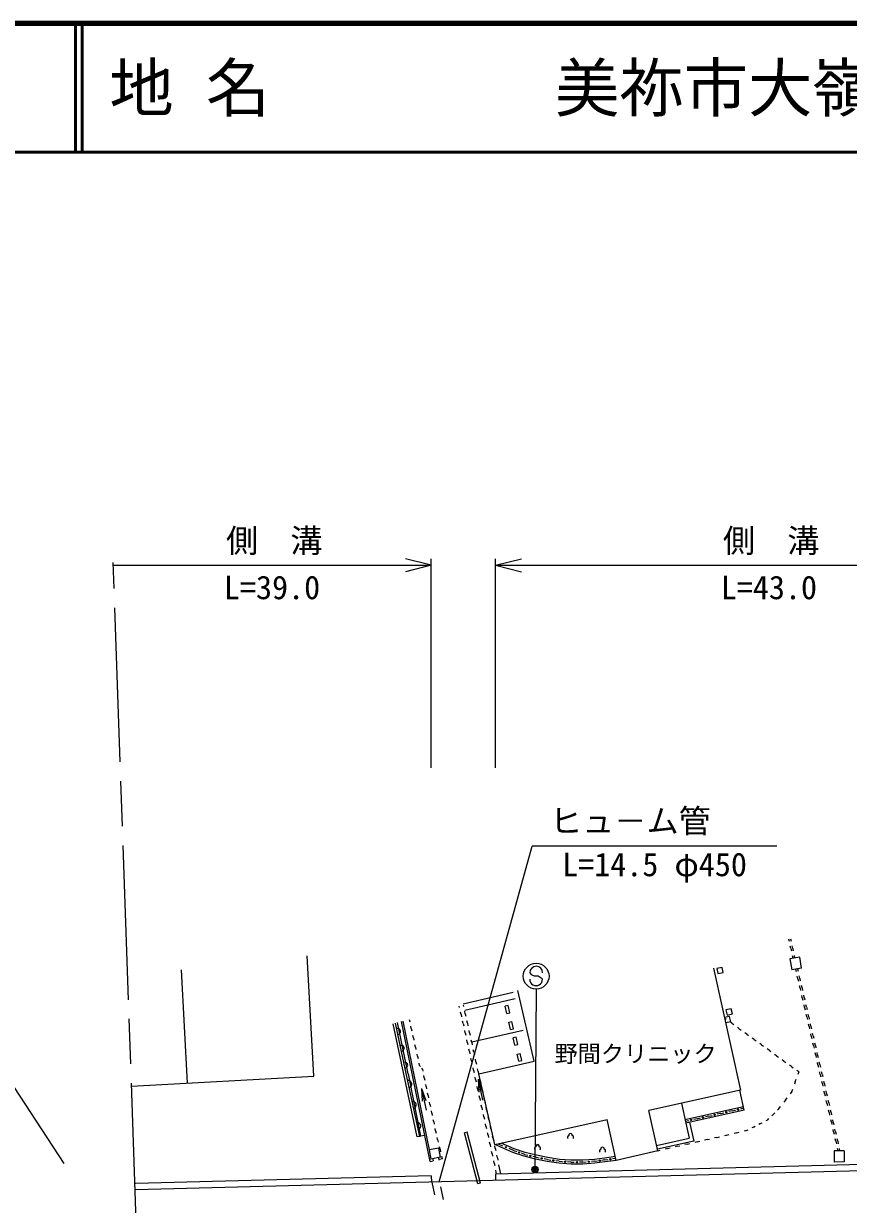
# Model space of a CAD drawing. Units: millimetres, scale not verified. Extents: x 40000 to 680000, y 20000 to 380000.
# Drawn here: x 363711 to 427820, y 288174 to 380000 of the extents above; entities that cross this region are included whole.
import ezdxf
from ezdxf.enums import TextEntityAlignment as Align

# ---------------------------------------------------------------- set-up
doc = ezdxf.new("R2010")
doc.units = ezdxf.units.MM
doc.header["$LTSCALE"] = 1000
doc.header["$PDMODE"] = 32
doc.header["$PDSIZE"] = 500
doc.linetypes.add('CHAIN', pattern=[18.5, 12, -1.5, 3.5, -1.5])
doc.layers.add('作業ﾚｲﾔ1', color=7, linetype='Continuous', lineweight=25)
doc.styles.add('ＭＳ ゴシック', font='')
doc.styles.get('ＭＳ ゴシック').set_extended_font_data('MS Gothic')

msp = doc.modelspace()

# ---------------------------------------------------------------- linework, layer by layer
at = {"layer": '作業ﾚｲﾔ1', "lineweight": 140}
msp.add_line((680000, 380000), (40000, 380000), dxfattribs=at)
at = {"layer": '作業ﾚｲﾔ1', "lineweight": 50}
for p, q in [((367750, 380000), (367750, 370000)), ((368250, 380000), (368250, 370000)), ((40000, 370000), (680000, 370000))]:
    msp.add_line(p, q, dxfattribs=at)
at = {"layer": '作業ﾚｲﾔ1', "linetype": 'CHAIN', "lineweight": 13}
for p, q in [((372501, 285604), (370679, 338086)), ((366875, 291363), (347029, 321588))]:
    msp.add_line(p, q, dxfattribs=at)
at = {"layer": '作業ﾚｲﾔ1', "lineweight": 13}
for p, q in [((395390, 337876), (393390, 338376)), ((395390, 322135), (395390, 338376)), ((400402, 322135), (400402, 338376)), ((400402, 337876), (402402, 338376)), ((370686, 337876), (395390, 337876)), ((395390, 337876), (393390, 337376)), ((400402, 337876), (443387, 337876)), ((400402, 337876), (402402, 337376)), ((396009, 289919), (403253, 316027)), ((422253, 316027), (403253, 316027))]:
    msp.add_line(p, q, dxfattribs=at)
at = {"layer": '作業ﾚｲﾔ1'}
for p, q in [((423172, 308824), (423216, 308636)), ((423326, 308825), (423369, 308640)), ((423347, 308072), (423303, 308260)), ((423347, 308072), (423391, 307884)), ((423498, 308085), (423455, 308270)), ((423498, 308085), (423541, 307900)), ((386274, 298138), (385762, 307503)), ((424038, 307410), (423279, 307276)), ((423279, 307276), (423430, 306420)), ((423523, 307319), (423479, 307507)), ((423670, 307345), (423627, 307530)), ((424188, 306553), (424038, 307410)), ((376457, 297600), (375974, 306421)), ((403053, 306192), (403159, 306056)), ((403159, 306056), (403404, 305944)), ((403404, 305944), (403705, 305942)), ((403705, 305942), (403950, 305802)), ((403950, 305802), (404049, 305684)), ((417328, 306555), (419434, 297063)), ((418006, 306602), (417593, 306525)), ((417593, 306525), (417666, 306132)), ((417666, 306132), (418079, 306209)), ((418079, 306209), (418006, 306602)), ((424188, 306553), (423430, 306420)), ((423720, 306471), (423764, 306285)), ((423894, 305727), (423850, 305913)), ((423868, 306497), (423912, 306310)), ((424042, 305751), (423999, 305938)), ((403462, 290893), (403578, 304921)), ((423894, 305727), (423937, 305541)), ((424067, 304983), (424024, 305169)), ((424042, 305751), (424085, 305565)), ((424067, 304983), (424111, 304797)), ((424216, 305006), (424172, 305193)), ((424216, 305006), (424259, 304820)), ((401775, 304652), (397878, 303748)), ((401916, 304155), (398018, 303250)), ((403385, 299305), (402137, 304803)), ((424241, 304239), (424197, 304425)), ((424241, 304239), (424284, 304053)), ((424390, 304261), (424346, 304447)), ((424390, 304261), (424433, 304075)), ((397596, 303495), (397575, 303592)), ((397717, 302952), (397677, 303133)), ((397920, 303561), (397894, 303677)), ((398044, 303001), (398003, 303188)), ((401375, 303652), (401141, 303598)), ((401274, 303024), (401141, 303598)), ((401274, 303024), (401508, 303078)), ((401508, 303078), (401375, 303652)), ((418717, 303383), (418307, 303291)), ((418307, 303291), (418397, 302891)), ((418807, 302983), (418717, 303383)), ((424414, 303495), (424371, 303681)), ((424414, 303495), (424457, 303309)), ((424563, 303516), (424520, 303702)), ((424563, 303516), (424607, 303329)), ((393263, 298304), (392427, 302226)), ((393458, 298346), (392623, 302267)), ((393603, 298321), (392778, 302319)), ((395320, 291502), (393096, 302403)), ((393193, 302429), (395242, 292408)), ((393681, 302559), (393722, 302379)), ((397717, 302952), (397757, 302771)), ((397878, 302229), (397838, 302410)), ((397878, 302229), (397918, 302048)), ((398044, 303001), (398086, 302814)), ((398210, 302254), (398169, 302441)), ((398210, 302254), (398252, 302068)), ((401434, 302334), (401667, 302388)), ((401563, 301776), (401434, 302334)), ((401797, 301830), (401667, 302388)), ((418580, 302795), (418182, 302707)), ((418188, 302680), (418332, 302575)), ((418674, 302368), (418276, 302280)), ((418397, 302891), (418807, 302983)), ((418674, 302368), (418580, 302795)), ((418765, 302260), (418621, 302365)), ((418765, 302260), (418910, 302155)), ((424588, 302751), (424544, 302937)), ((424588, 302751), (424631, 302565)), ((424737, 302770), (424694, 302957)), ((424761, 302007), (424718, 302193)), ((424737, 302770), (424780, 302584)), ((424911, 302025), (424867, 302211)), ((393844, 301841), (393803, 302021)), ((393844, 301841), (393885, 301662)), ((394007, 301124), (393966, 301303)), ((398039, 301505), (397999, 301686)), ((398039, 301505), (398079, 301324)), ((398376, 301508), (398335, 301694)), ((398376, 301508), (398418, 301321)), ((402546, 301684), (398554, 300780)), ((401563, 301776), (401797, 301830)), ((419343, 301839), (419199, 301944)), ((419343, 301839), (419488, 301734)), ((419921, 301418), (419776, 301523)), ((419921, 301418), (420065, 301313)), ((424761, 302007), (424804, 301821)), ((424934, 301263), (424891, 301449)), ((424911, 302025), (424954, 301839)), ((424934, 301263), (424978, 301076)), ((425084, 301280), (425041, 301466)), ((425084, 301280), (425128, 301093)), ((394007, 301124), (394048, 300945)), ((394170, 300407), (394129, 300586)), ((394170, 300407), (394210, 300228)), ((398200, 300782), (398159, 300962)), ((398200, 300782), (398240, 300601)), ((398542, 300761), (398501, 300948)), ((398542, 300761), (398584, 300574)), ((402006, 301181), (401772, 301127)), ((401905, 300553), (401772, 301127)), ((401905, 300553), (402139, 300607)), ((402139, 300607), (402006, 301181)), ((420499, 300998), (420354, 301103)), ((420499, 300998), (420643, 300892)), ((421076, 300577), (420932, 300682)), ((421076, 300577), (421221, 300472)), ((425108, 300518), (425065, 300704)), ((425108, 300518), (425151, 300332)), ((425258, 300534), (425215, 300721)), ((425258, 300534), (425302, 300348)), ((394332, 299690), (394292, 299869)), ((394332, 299690), (394373, 299511)), ((398361, 300058), (398320, 300239)), ((398361, 300058), (398401, 299877)), ((398521, 299334), (398481, 299515)), ((398708, 300015), (398667, 300201)), ((398708, 300015), (398750, 299828)), ((398874, 299268), (398833, 299455)), ((402065, 299863), (402298, 299917)), ((402194, 299305), (402065, 299863)), ((402194, 299305), (402427, 299359)), ((402427, 299359), (402298, 299917)), ((421654, 300156), (421510, 300261)), ((421654, 300156), (421799, 300051)), ((422232, 299735), (422087, 299841)), ((422232, 299735), (422376, 299630)), ((422810, 299315), (422665, 299420)), ((425281, 299774), (425238, 299960)), ((425281, 299774), (425325, 299588)), ((425432, 299789), (425388, 299975)), ((425432, 299789), (425475, 299603)), ((394495, 298973), (394455, 299152)), ((394495, 298973), (394549, 298905)), ((394709, 298702), (394656, 298770)), ((394709, 298702), (394746, 298530)), ((398521, 299334), (398562, 299153)), ((398682, 298611), (398642, 298792)), ((398682, 298611), (398722, 298430)), ((398874, 299268), (398916, 299081)), ((399040, 298521), (398999, 298708)), ((399040, 298521), (399082, 298335)), ((399094, 298331), (403385, 299305)), ((422810, 299315), (422954, 299209)), ((423387, 298894), (423243, 298999)), ((423387, 298894), (423532, 298789)), ((423965, 298473), (423821, 298578)), ((423965, 298473), (423898, 298283)), ((425455, 299030), (425411, 299216)), ((425455, 299030), (425498, 298844)), ((425606, 299044), (425562, 299230)), ((425628, 298286), (425585, 298472)), ((425606, 299044), (425649, 298858)), ((425779, 298299), (425736, 298485)), ((372093, 297362), (386274, 298138)), ((394312, 293420), (393263, 298304)), ((394508, 293462), (393458, 298346)), ((393603, 298321), (394554, 293472)), ((394856, 298016), (394819, 298187)), ((394856, 298016), (394893, 297844)), ((398843, 297887), (398803, 298068)), ((398843, 297887), (398883, 297706)), ((399045, 297906), (399387, 296955)), ((399045, 297906), (399092, 296896)), ((399045, 297906), (399369, 296273)), ((400343, 292833), (399094, 298331)), ((399206, 297775), (399165, 297961)), ((399206, 297775), (399248, 297588)), ((423696, 297712), (423629, 297521)), ((423696, 297712), (423764, 297902)), ((425628, 298286), (425672, 298100)), ((425802, 297542), (425758, 297728)), ((425779, 298299), (425823, 298112)), ((425802, 297542), (425845, 297356)), ((425953, 297553), (425910, 297740)), ((425953, 297553), (425997, 297367)), ((394632, 297198), (394985, 296251)), ((394632, 297198), (394692, 296189)), ((394632, 297198), (394992, 295492)), ((395003, 297329), (394966, 297501)), ((395003, 297329), (395039, 297158)), ((395150, 296643), (395113, 296814)), ((395150, 296643), (395186, 296471)), ((399004, 297164), (398964, 297345)), ((399004, 297164), (399044, 296983)), ((399165, 296440), (399125, 296621)), ((399372, 297028), (399331, 297215)), ((399372, 297028), (399414, 296841)), ((419434, 297063), (412308, 295482)), ((419727, 295499), (419382, 297052)), ((423427, 296950), (423302, 296784)), ((423427, 296950), (423495, 297141)), ((425975, 296798), (425932, 296984)), ((425975, 296798), (426019, 296612)), ((426127, 296808), (426083, 296994)), ((426127, 296808), (426170, 296622)), ((395296, 295956), (395260, 296128)), ((395296, 295956), (395333, 295785)), ((399165, 296440), (399205, 296259)), ((399326, 295716), (399286, 295897)), ((399326, 295716), (399366, 295536)), ((399538, 296282), (399497, 296468)), ((399538, 296282), (399580, 296095)), ((399704, 295535), (399663, 295722)), ((414837, 296043), (415181, 294490)), ((415116, 294783), (419662, 295792)), ((422423, 295616), (422549, 295783)), ((422925, 296283), (422800, 296116)), ((422925, 296283), (423051, 296450)), ((426149, 296054), (426105, 296240)), ((426149, 296054), (426192, 295868)), ((426301, 296063), (426257, 296249)), ((426301, 296063), (426344, 295876)), ((395443, 295270), (395406, 295442)), ((395443, 295270), (395480, 295098)), ((399487, 294993), (399446, 295174)), ((399487, 294993), (399527, 294812)), ((399704, 295535), (399746, 295348)), ((399870, 294788), (399829, 294975)), ((399870, 294788), (399912, 294602)), ((400343, 292833), (409071, 294770)), ((409776, 291598), (409071, 294770)), ((413004, 292344), (412308, 295482)), ((419727, 295499), (415181, 294490)), ((416058, 294838), (415798, 294781)), ((416058, 294838), (416318, 294896)), ((416967, 295040), (416707, 294982)), ((416967, 295040), (417227, 295098)), ((417876, 295242), (417616, 295184)), ((417876, 295242), (418136, 295300)), ((418785, 295444), (418526, 295386)), ((418785, 295444), (419045, 295501)), ((419695, 295645), (419435, 295588)), ((421537, 294736), (421648, 294846)), ((421980, 295176), (421869, 295066)), ((421980, 295176), (422091, 295286)), ((422423, 295616), (422312, 295506)), ((426322, 295310), (426279, 295496)), ((426322, 295310), (426365, 295124)), ((426474, 295317), (426431, 295504)), ((426474, 295317), (426518, 295131)), ((395590, 294584), (395553, 294755)), ((395590, 294584), (395627, 294412)), ((395737, 293897), (395700, 294069)), ((395737, 293897), (395773, 293725)), ((399647, 294269), (399607, 294450)), ((399647, 294269), (399688, 294088)), ((400036, 294042), (399995, 294228)), ((400036, 294042), (400078, 293855)), ((415149, 294637), (415409, 294694)), ((415181, 294490), (415441, 293318)), ((415474, 294555), (415799, 293090)), ((419906, 293910), (419714, 293866)), ((419906, 293910), (420042, 293978)), ((420450, 294185), (420314, 294116)), ((420450, 294185), (420586, 294254)), ((420993, 294460), (420857, 294392)), ((420993, 294460), (421129, 294529)), ((421537, 294736), (421401, 294667)), ((426496, 294566), (426452, 294752)), ((426496, 294566), (426539, 294380)), ((426648, 294572), (426605, 294758)), ((426669, 293822), (426626, 294008)), ((426648, 294572), (426692, 294386)), ((426822, 293827), (426778, 294013)), ((394508, 293462), (394312, 293420)), ((394554, 293472), (394508, 293462)), ((394904, 293543), (394554, 293472)), ((395884, 293211), (395847, 293382)), ((395884, 293211), (395933, 293023)), ((398182, 293801), (397989, 293750)), ((399027, 289774), (397989, 293750)), ((399220, 289825), (398182, 293801)), ((399808, 293546), (399768, 293727)), ((399808, 293546), (399849, 293365)), ((399969, 292822), (399929, 293003)), ((400202, 293295), (400161, 293482)), ((400202, 293295), (400244, 293108)), ((412913, 292757), (415441, 293318)), ((415799, 293090), (412978, 292464)), ((416072, 293040), (415880, 292996)), ((416072, 293040), (416263, 293083)), ((416838, 293214), (416647, 293170)), ((416838, 293214), (417030, 293257)), ((417605, 293388), (417414, 293344)), ((417605, 293388), (417797, 293431)), ((418372, 293562), (418180, 293518)), ((418372, 293562), (418564, 293605)), ((419139, 293736), (418947, 293692)), ((419139, 293736), (419331, 293779)), ((426669, 293822), (426712, 293636)), ((426842, 293078), (426799, 293264)), ((426822, 293827), (426865, 293641)), ((426842, 293078), (426886, 292892)), ((426996, 293082), (426952, 293268)), ((426996, 293082), (427039, 292895)), ((395979, 292543), (395242, 292408)), ((395242, 292408), (395371, 291700)), ((396109, 291835), (395979, 292543)), ((396079, 292458), (396030, 292646)), ((396079, 292458), (396128, 292270)), ((399969, 292822), (400009, 292641)), ((400130, 292098), (400090, 292279)), ((400130, 292098), (400170, 291918)), ((400368, 292549), (400327, 292735)), ((401738, 292219), (400343, 292833)), ((400368, 292549), (400410, 292362)), ((400590, 292888), (400934, 292737)), ((401793, 292359), (401449, 292510)), ((402620, 291919), (401738, 292219)), ((401793, 292359), (402041, 292275)), ((402662, 292063), (402414, 292148)), ((402662, 292063), (402913, 292000)), ((413004, 292344), (409776, 291598)), ((413004, 292344), (413196, 292387)), ((413771, 292518), (413580, 292474)), ((413771, 292518), (413963, 292561)), ((414538, 292692), (414346, 292648)), ((414538, 292692), (414730, 292735)), ((415305, 292866), (415113, 292822)), ((415305, 292866), (415497, 292909)), ((427493, 292341), (426703, 292330)), ((426703, 292330), (426715, 291469)), ((427016, 292334), (426972, 292520)), ((427169, 292336), (427126, 292523)), ((427493, 292341), (427505, 291481)), ((443387, 291156), (372411, 289303)), ((395320, 291502), (395550, 291551)), ((396109, 291835), (395371, 291700)), ((395519, 291727), (395550, 291551)), ((395961, 291808), (395995, 291620)), ((396275, 291706), (396040, 291655)), ((396275, 291706), (396226, 291894)), ((400291, 291375), (400251, 291556)), ((400291, 291375), (400331, 291194)), ((443374, 291656), (400389, 290534)), ((400534, 291802), (400493, 291989)), ((400534, 291802), (400576, 291615)), ((400814, 290545), (400659, 291242)), ((403508, 291697), (402620, 291919)), ((403541, 291843), (403290, 291906)), ((404400, 291518), (403508, 291697)), ((403541, 291843), (403794, 291792)), ((404426, 291665), (404173, 291716)), ((405326, 291376), (404400, 291518)), ((404426, 291665), (404688, 291625)), ((405343, 291526), (405081, 291566)), ((406245, 291306), (405326, 291376)), ((405343, 291526), (405602, 291506)), ((406250, 291456), (405991, 291476)), ((407189, 291311), (406245, 291306)), ((406250, 291456), (406517, 291458)), ((407184, 291461), (406917, 291460)), ((407184, 291461), (407447, 291479)), ((408122, 291374), (407189, 291311)), ((408107, 291523), (407843, 291505)), ((408107, 291523), (408326, 291553)), ((408894, 291478), (408122, 291374)), ((408873, 291626), (408654, 291597)), ((408873, 291626), (409122, 291660)), ((409776, 291598), (408894, 291478)), ((409743, 291745), (409494, 291711)), ((427505, 291481), (426715, 291469)), ((395390, 290403), (372398, 289803)), ((395390, 290403), (395403, 289903)), ((400389, 290534), (400402, 290034)), ((400477, 290536), (400412, 290832)), ((395451, 289904), (395656, 288926)), ((396345, 288565), (396140, 289543)), ((399220, 289825), (399027, 289774))]:
    msp.add_line(p, q, dxfattribs=at)
msp.add_lwpolyline([(409710, 291892), (408853, 291775), (408092, 291672), (407178, 291611), (406256, 291606), (405360, 291675), (404452, 291813), (403574, 291989), (402705, 292207), (401847, 292499), (400838, 292943)], dxfattribs=at)
for centre, radius in [((403550, 305921), 1000), ((415603, 294737), 50), ((415603, 294737), 33), ((416512, 294939), 50), ((416512, 294939), 33), ((416512, 294939), 16.3), ((417422, 295141), 50), ((417422, 295141), 33), ((417422, 295141), 16.3), ((418331, 295343), 50), ((418331, 295343), 33), ((418331, 295343), 16.3), ((419240, 295545), 50), ((419240, 295545), 33), ((419240, 295545), 16.3), ((415603, 294737), 16.3), ((401191, 292624), 50), ((401191, 292624), 33), ((401191, 292624), 16.3), ((402227, 292211), 50), ((402227, 292211), 33), ((402227, 292211), 16.3), ((403102, 291953), 50), ((403102, 291953), 33), ((403102, 291953), 16.3), ((403462, 290893), 250), ((403462, 290893), 200), ((403983, 291754), 50), ((403983, 291754), 33), ((403983, 291754), 16.3), ((404884, 291595), 50), ((404884, 291595), 33), ((404884, 291595), 16.3), ((405797, 291491), 50), ((405797, 291491), 33), ((405797, 291491), 16.3), ((406717, 291459), 50), ((406717, 291459), 33), ((406717, 291459), 16.3), ((407645, 291492), 50), ((407645, 291492), 33), ((407645, 291492), 16.3), ((408490, 291575), 50), ((408490, 291575), 33), ((408490, 291575), 16.3), ((409308, 291686), 50), ((409308, 291686), 33), ((409308, 291686), 16.3), ((403462, 290893), 150), ((403462, 290893), 100), ((403462, 290893), 50), ((403462, 290893), 20)]:
    msp.add_circle(centre, radius, dxfattribs=at)
for centre, radius, start, end in [((403553, 306188), 500, 359.55488, 179.55488), ((403549, 305688), 500, 179.55488, 359.55488), ((392787, 301619), 224, 275.43274, 108.62594), ((393066, 300312), 224, 275.43254, 108.62484), ((393344, 299005), 224, 275.43384, 108.62474), ((393605, 297526), 279, 288.09124, 96.15964), ((393955, 295898), 279, 288.09134, 96.16064), ((394304, 294270), 279, 288.09124, 96.15964), ((406122, 293399), 136, 102.08504, 228.95544), ((406223, 293563), 133, 345.87074, 193.24114), ((406322, 293398), 136, 310.15644, 77.02684), ((403564, 292526), 136, 102.08504, 228.95544), ((403666, 292690), 133, 345.87074, 193.24114), ((403764, 292525), 136, 310.15614, 77.02934), ((408613, 292334), 136, 102.08684, 228.95434), ((408714, 292498), 133, 345.87074, 193.24114), ((408813, 292333), 136, 310.15754, 77.02504)]:
    msp.add_arc(centre, radius, start, end, dxfattribs=at)
msp.add_point((403462, 290893), dxfattribs=at)

# ---------------------------------------------------------------- texts
at = {"layer": '作業ﾚｲﾔ1', "style": 'ＭＳ ゴシック'}
for s, p in [('地 名', (370380, 375000)), ('美祢市大嶺町東分', (405024, 375000))]:
    msp.add_text(s, height=3666, dxfattribs=at).set_placement(p, align=Align.MIDDLE_LEFT)
for p in [(383195, 338324), (421816, 338324)]:
    msp.add_text('側\u3000溝', height=1833, dxfattribs=at).set_placement(p, align=Align.BOTTOM_CENTER)
for s, height, p in [('L=39.0', 1833, (383021, 336154)), ('L=43.0', 1833, (421642, 336154)), ('野間クリニック', 1320, (411279, 299890))]:
    msp.add_text(s, height=height, dxfattribs=at).set_placement(p, align=Align.MIDDLE_CENTER)
msp.add_text('ヒュ－ム管', height=1833, dxfattribs=at).set_placement((404628, 316527), align=Align.BOTTOM_LEFT)
msp.add_text('L=14.5 φ450', height=1833, dxfattribs=at).set_placement((412753, 315527), align=Align.TOP_CENTER)

doc.saveas('drawing.dxf')
